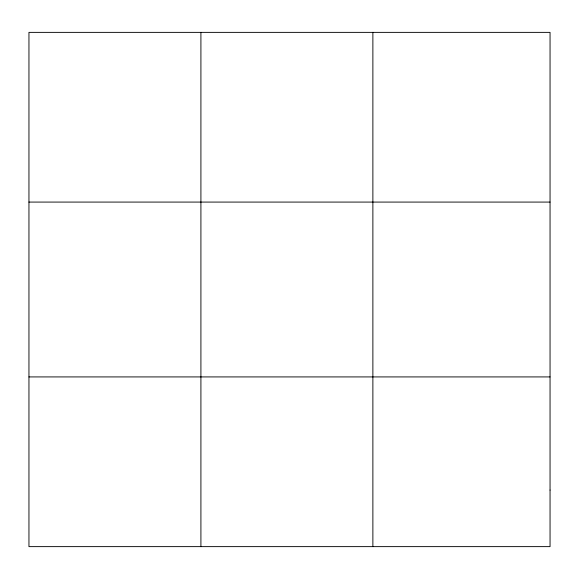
<?xml version="1.0" encoding="UTF-8"?>
<svg xmlns="http://www.w3.org/2000/svg" width="579" height="579" viewBox="0 0 579 579"><rect width="100%" height="100%" fill="white"/><g stroke="black" fill="none" stroke-linecap="round" stroke-linejoin="round"><path stroke-width="0.87" d="M200.913 546.627L200.913 32.373M372.876 546.627L372.876 32.373M28.95 202.078L550.05 202.078M28.95 376.922L550.05 376.922M550.05 490.058L550.05 546.627L28.95 546.627L28.95 32.373L550.05 32.373L550.05 490.058"/></g></svg>
